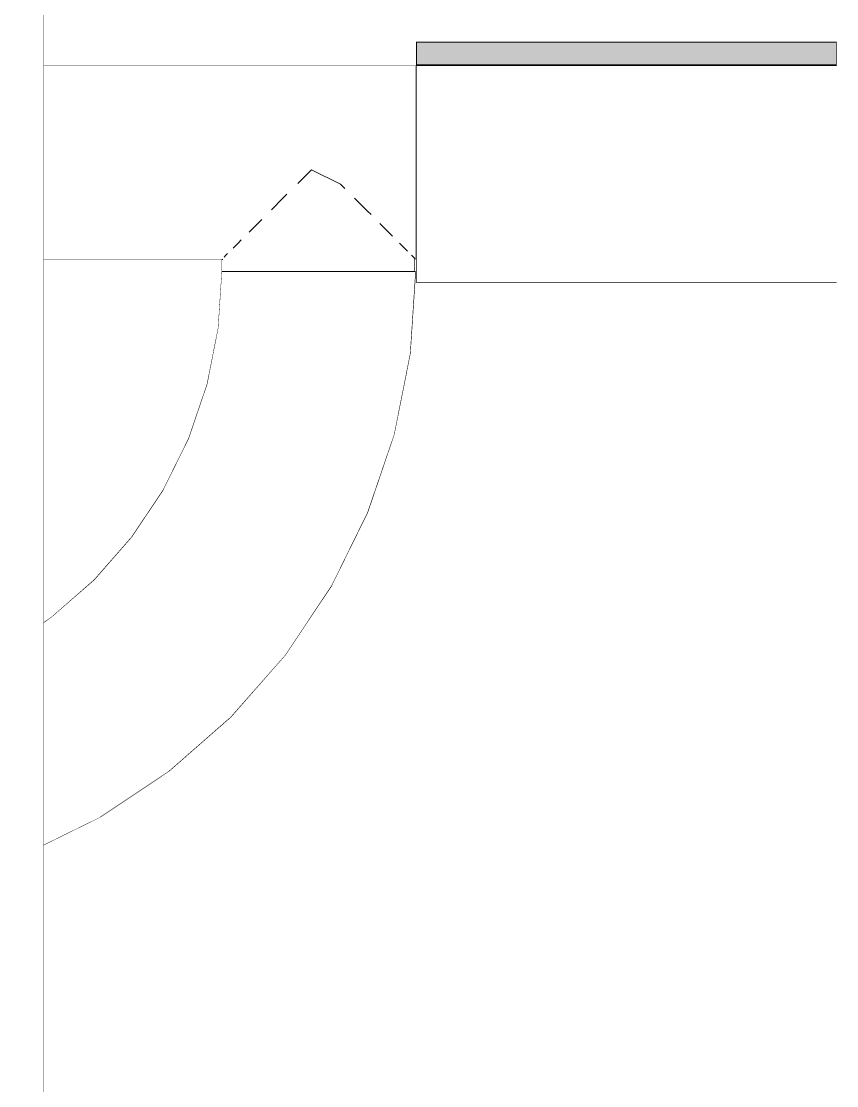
# Model space of a CAD drawing. Header units: millimetres. Extents: x -48147 to 1414029, y -496296 to 18123.
# Drawn here: x 1379788.9 to 1379927.2, y -490393.5 to -490212.8 of the extents above; entities that cross this region are included whole.
import ezdxf

# ---------------------------------------------------------------- set-up
doc = ezdxf.new("R2010")
doc.units = ezdxf.units.MM
doc.header["$MEASUREMENT"] = 0
doc.linetypes.add('Wipeout_Contour', pattern=[1000, 0, -1000])
doc.layers.add('New_A-25-M_Wall_Int', color=7, linetype='Continuous')
doc.layers.add('New_A-35-M_FFE_Sanitary', color=7, linetype='Continuous')
doc.layers.add('New_A-25-M_Wall_Int_Pen_No__1', color=7, linetype='Continuous', lineweight=13)
for name, color, linetype, lineweight, true_color in [('New_A-25-M_Wall_Int_Pen_No__107', 7, 'Continuous', 15, 0xa6a6a6), ('New_A-35-M_FFE_Sanitary_Pen_No__104', 7, 'Continuous', 15, 0xa6a6a6), ('New_A-35-M_FFE_Sanitary_Pen_No__44', 7, 'Continuous', 35, 0x444444), ('New_A-35-M_FFE_Sanitary_Pen_No__64', 7, 'Continuous', 20, 0x606060)]:
    doc.layers.add(name, color=color, linetype=linetype, lineweight=lineweight, true_color=true_color)

# ---------------------------------------------------------------- blocks, each defined once
blk = doc.blocks.new('Section Elem_180_2', base_point=(1372879, -490836.73))
at = {"color": 254, "linetype": 'Wipeout_Contour', "lineweight": 0, "ltscale": 5855550.490576725}
blk.add_wipeout([(1379777.69, -490836.73), (1379792.69, -490836.73), (1379792.69, -487236.73), (1379777.69, -487236.73)], dxfattribs=at).dxf.layer = 'New_A-25-M_Wall_Int'
at = {"layer": 'New_A-25-M_Wall_Int_Pen_No__107', "linetype": 'Continuous'}
h = blk.add_hatch(dxfattribs=at)
h.set_pattern_fill('Plaster_0002', color=256, style=0, pattern_type=2)
h.set_pattern_definition([(270, (1372879, -490836.73), (86.6025, 0), [0, -50]), (270, (1372922.3, -490861.73), (86.6025, 0), [0, -50])])
h.paths.add_polyline_path([(1379777.69, -490836.73), (1379792.69, -490836.73), (1379792.69, -487236.73), (1379777.69, -487236.73)])
at = {"layer": 'New_A-25-M_Wall_Int_Pen_No__1', "linetype": 'Continuous'}
blk.add_line((1379792.69, -487236.73), (1379792.69, -490836.73), dxfattribs=at)
blk = doc.blocks.new('Section Elem_220_2', base_point=(1372879, -490836.73))
at = {"layer": 'New_A-35-M_FFE_Sanitary_Pen_No__44', "linetype": 'Continuous'}
blk.add_line((1379927.23, -490216.23), (1379855.86, -490216.23), dxfattribs=at)
at = {"color": 254, "linetype": 'Wipeout_Contour', "lineweight": 0, "ltscale": 5857295.887699969}
blk.add_wipeout([(1379792.69, -490231.87), (1379792.69, -490236.73), (1379855.86, -490236.73), (1379855.86, -490231.87)], dxfattribs=at).dxf.layer = 'New_A-35-M_FFE_Sanitary'
at = {"color": 254, "linetype": 'Wipeout_Contour', "lineweight": 0, "ltscale": 10250513.68607629}
blk.add_wipeout([(1379854.22, -490255.23), (1379855.67, -490255.23), (1379855.67, -490253.05), (1379855.13, -490252.5), (1379854.57, -490252.09), (1379854.41, -490251.78), (1379854.22, -490251.6)], dxfattribs=at).dxf.layer = 'New_A-35-M_FFE_Sanitary'
at = {"color": 254, "linetype": 'Wipeout_Contour', "lineweight": 0, "ltscale": 10250306.09124717}
blk.add_wipeout([(1379822.86, -490253.23), (1379822.86, -490255.23), (1379823.59, -490255.23), (1379823.59, -490252.5), (1379823.32, -490252.77), (1379823.04, -490253.19), (1379822.9, -490253.19)], dxfattribs=at).dxf.layer = 'New_A-35-M_FFE_Sanitary'
at = {"color": 254, "linetype": 'Wipeout_Contour', "lineweight": 0, "ltscale": 5857289.664205742}
blk.add_wipeout([(1379792.69, -490231.87), (1379855.86, -490231.87), (1379855.86, -490227.44), (1379792.69, -490227.44)], dxfattribs=at).dxf.layer = 'New_A-35-M_FFE_Sanitary'
at = {"color": 254, "linetype": 'Wipeout_Contour', "lineweight": 0, "ltscale": 10250495.37299011}
blk.add_wipeout([(1379851.45, -490255.23), (1379854.22, -490255.23), (1379854.22, -490251.6), (1379853.18, -490250.56), (1379852.09, -490249.63), (1379851.8, -490249.18), (1379851.45, -490248.83)], dxfattribs=at).dxf.layer = 'New_A-35-M_FFE_Sanitary'
at = {"color": 254, "linetype": 'Wipeout_Contour', "lineweight": 0, "ltscale": 5857284.283092365}
blk.add_wipeout([(1379792.69, -490223.83), (1379792.69, -490227.44), (1379855.86, -490227.44), (1379855.86, -490223.83)], dxfattribs=at).dxf.layer = 'New_A-35-M_FFE_Sanitary'
at = {"color": 254, "linetype": 'Wipeout_Contour', "lineweight": 0, "ltscale": 10250467.21570721}
blk.add_wipeout([(1379847.61, -490255.23), (1379851.45, -490255.23), (1379851.45, -490248.83), (1379850.01, -490247.38), (1379848.43, -490246.03), (1379848.09, -490245.47), (1379847.61, -490244.98)], dxfattribs=at).dxf.layer = 'New_A-35-M_FFE_Sanitary'
at = {"color": 254, "linetype": 'Wipeout_Contour', "lineweight": 0, "ltscale": 8786156.089093085}
blk.add_wipeout([(1379855.86, -490252.09), (1379854.57, -490252.09), (1379855.13, -490252.5), (1379855.67, -490253.05), (1379855.67, -490253.19), (1379855.86, -490253.19)], dxfattribs=at).dxf.layer = 'New_A-35-M_FFE_Sanitary'
at = {"color": 254, "linetype": 'Wipeout_Contour', "lineweight": 0, "ltscale": 5857449.844538038}
blk.add_wipeout([(1379855.85, -490255.23), (1379855.48, -490255.23), (1379854.57, -490269.15), (1379854.93, -490269.2)], dxfattribs=at).dxf.layer = 'New_A-35-M_FFE_Sanitary'
at = {"color": 254, "linetype": 'Wipeout_Contour', "lineweight": 0, "ltscale": 5857280.22245097}
blk.add_wipeout([(1379792.69, -490223.83), (1379855.86, -490223.83), (1379855.86, -490221.37), (1379792.69, -490221.37)], dxfattribs=at).dxf.layer = 'New_A-35-M_FFE_Sanitary'
at = {"color": 254, "linetype": 'Wipeout_Contour', "lineweight": 0, "ltscale": 10250431.71013184}
blk.add_wipeout([(1379843.03, -490255.23), (1379847.61, -490255.23), (1379847.61, -490244.98), (1379845.89, -490243.26), (1379843.84, -490241.6), (1379843.61, -490240.98), (1379843.03, -490240.4)], dxfattribs=at).dxf.layer = 'New_A-35-M_FFE_Sanitary'
at = {"color": 254, "linetype": 'Wipeout_Contour', "lineweight": 0, "ltscale": 8786146.779285906}
blk.add_wipeout([(1379852.09, -490249.63), (1379853.18, -490250.56), (1379854.41, -490251.78), (1379854.57, -490252.09), (1379855.86, -490252.09), (1379855.86, -490249.63)], dxfattribs=at).dxf.layer = 'New_A-35-M_FFE_Sanitary'
at = {"color": 254, "linetype": 'Wipeout_Contour', "lineweight": 0, "ltscale": 5857445.677973538}
blk.add_wipeout([(1379855.48, -490255.23), (1379853.68, -490255.23), (1379852.78, -490268.91), (1379854.57, -490269.15)], dxfattribs=at).dxf.layer = 'New_A-35-M_FFE_Sanitary'
at = {"layer": 'New_A-35-M_FFE_Sanitary_Pen_No__64', "linetype": 'Continuous'}
blk.add_line((1379854.43, -490251.81), (1379854.22, -490251.6), dxfattribs=at)
at = {"color": 254, "linetype": 'Wipeout_Contour', "lineweight": 0, "ltscale": 5857277.843083087}
blk.add_wipeout([(1379792.69, -490220.28), (1379792.69, -490221.37), (1379855.86, -490221.37), (1379855.86, -490220.28)], dxfattribs=at).dxf.layer = 'New_A-35-M_FFE_Sanitary'
at = {"color": 254, "linetype": 'Wipeout_Contour', "lineweight": 0, "ltscale": 5857374.672182916}
blk.add_wipeout([(1379843.03, -490240.4), (1379838.12, -490237.97), (1379838.12, -490255.23), (1379843.03, -490255.23)], dxfattribs=at).dxf.layer = 'New_A-35-M_FFE_Sanitary'
at = {"color": 254, "linetype": 'Wipeout_Contour', "lineweight": 0, "ltscale": 8786129.932702968}
blk.add_wipeout([(1379855.86, -490246.03), (1379848.43, -490246.03), (1379850.01, -490247.38), (1379851.8, -490249.18), (1379852.09, -490249.63), (1379855.86, -490249.63)], dxfattribs=at).dxf.layer = 'New_A-35-M_FFE_Sanitary'
at = {"color": 254, "linetype": 'Wipeout_Contour', "lineweight": 0, "ltscale": 5857436.315760638}
blk.add_wipeout([(1379853.68, -490255.23), (1379850.6, -490255.23), (1379849.73, -490268.51), (1379852.78, -490268.91)], dxfattribs=at).dxf.layer = 'New_A-35-M_FFE_Sanitary'
at = {"layer": 'New_A-35-M_FFE_Sanitary_Pen_No__64', "linetype": 'Continuous'}
for p, q in [((1379851.45, -490248.83), (1379849.71, -490247.08)), ((1379851.88, -490249.25), (1379851.45, -490248.83)), ((1379854.22, -490251.6), (1379853.03, -490250.41)), ((1379853.68, -490255.23), (1379852.15, -490255.23)), ((1379853.91, -490255.23), (1379853.68, -490255.23)), ((1379854.22, -490255.23), (1379853.91, -490255.23)), ((1379854.59, -490255.23), (1379854.22, -490255.23))]:
    blk.add_line(p, q, dxfattribs=at)
at = {"color": 254, "linetype": 'Wipeout_Contour', "lineweight": 0, "ltscale": 10250366.75877174}
blk.add_wipeout([(1379833.33, -490242.76), (1379833.33, -490255.23), (1379838.12, -490255.23), (1379838.12, -490237.97), (1379836.32, -490239.77), (1379835.12, -490241.6), (1379833.93, -490242.16)], dxfattribs=at).dxf.layer = 'New_A-35-M_FFE_Sanitary'
at = {"color": 254, "linetype": 'Wipeout_Contour', "lineweight": 0, "ltscale": 8786107.018237311}
blk.add_wipeout([(1379843.84, -490241.6), (1379845.89, -490243.26), (1379848.09, -490245.47), (1379848.43, -490246.03), (1379855.86, -490246.03), (1379855.86, -490241.6)], dxfattribs=at).dxf.layer = 'New_A-35-M_FFE_Sanitary'
at = {"color": 254, "linetype": 'Wipeout_Contour', "lineweight": 0, "ltscale": 5857422.591390019}
blk.add_wipeout([(1379850.6, -490255.23), (1379846.53, -490255.23), (1379845.7, -490267.98), (1379849.73, -490268.51)], dxfattribs=at).dxf.layer = 'New_A-35-M_FFE_Sanitary'
at = {"color": 254, "linetype": 'Wipeout_Contour', "lineweight": 0, "ltscale": 5857461.496432761}
blk.add_wipeout([(1379854.93, -490269.2), (1379854.57, -490269.15), (1379851.85, -490282.83), (1379852.2, -490282.92)], dxfattribs=at).dxf.layer = 'New_A-35-M_FFE_Sanitary'
at = {"layer": 'New_A-35-M_FFE_Sanitary_Pen_No__64', "linetype": 'Continuous'}
for p, q in [((1379847.61, -490244.98), (1379845.44, -490242.82)), ((1379848.22, -490245.59), (1379847.61, -490244.98)), ((1379848.6, -490255.23), (1379847.61, -490255.23)), ((1379850.6, -490255.23), (1379848.6, -490255.23)), ((1379850.95, -490255.23), (1379850.6, -490255.23)), ((1379851.45, -490255.23), (1379850.95, -490255.23)), ((1379852.15, -490255.23), (1379851.45, -490255.23))]:
    blk.add_line(p, q, dxfattribs=at)
at = {"color": 254, "linetype": 'Wipeout_Contour', "lineweight": 0, "ltscale": 10250344.42543079}
blk.add_wipeout([(1379829.07, -490247.02), (1379829.07, -490255.23), (1379833.33, -490255.23), (1379833.33, -490242.76), (1379831.73, -490244.36), (1379830.34, -490246.03), (1379829.61, -490246.48)], dxfattribs=at).dxf.layer = 'New_A-35-M_FFE_Sanitary'
at = {"color": 254, "linetype": 'Wipeout_Contour', "lineweight": 0, "ltscale": 5857405.72461132}
blk.add_wipeout([(1379846.53, -490255.23), (1379841.82, -490255.23), (1379841.03, -490267.37), (1379845.7, -490267.98)], dxfattribs=at).dxf.layer = 'New_A-35-M_FFE_Sanitary'
at = {"color": 254, "linetype": 'Wipeout_Contour', "lineweight": 0, "ltscale": 5857457.215430419}
blk.add_wipeout([(1379854.57, -490269.15), (1379852.78, -490268.91), (1379850.11, -490282.36), (1379851.85, -490282.83)], dxfattribs=at).dxf.layer = 'New_A-35-M_FFE_Sanitary'
at = {"layer": 'New_A-35-M_FFE_Sanitary_Pen_No__64', "linetype": 'Continuous'}
for p, q in [((1379844.24, -490255.23), (1379843.03, -490255.23)), ((1379846.53, -490255.23), (1379844.24, -490255.23)), ((1379846.93, -490255.23), (1379846.53, -490255.23)), ((1379847.61, -490255.23), (1379846.93, -490255.23))]:
    blk.add_line(p, q, dxfattribs=at)
at = {"color": 254, "linetype": 'Wipeout_Contour', "lineweight": 0, "ltscale": 10250325.97487779}
blk.add_wipeout([(1379825.72, -490250.37), (1379825.72, -490255.23), (1379829.07, -490255.23), (1379829.07, -490247.02), (1379827.81, -490248.28), (1379826.65, -490249.63), (1379826.15, -490249.94)], dxfattribs=at).dxf.layer = 'New_A-35-M_FFE_Sanitary'
at = {"color": 254, "linetype": 'Wipeout_Contour', "lineweight": 0, "ltscale": 5857447.590063794}
blk.add_wipeout([(1379852.78, -490268.91), (1379849.73, -490268.51), (1379847.14, -490281.57), (1379850.11, -490282.36)], dxfattribs=at).dxf.layer = 'New_A-35-M_FFE_Sanitary'
at = {"color": 254, "linetype": 'Wipeout_Contour', "lineweight": 0, "ltscale": 10250312.85847902}
blk.add_wipeout([(1379823.59, -490252.5), (1379823.59, -490255.23), (1379825.72, -490255.23), (1379825.72, -490250.37), (1379824.92, -490251.17), (1379824.15, -490252.09), (1379823.86, -490252.23)], dxfattribs=at).dxf.layer = 'New_A-35-M_FFE_Sanitary'
at = {"color": 254, "linetype": 'Wipeout_Contour', "lineweight": 0, "ltscale": 5857433.477694345}
blk.add_wipeout([(1379849.73, -490268.51), (1379845.7, -490267.98), (1379843.2, -490280.51), (1379847.14, -490281.57)], dxfattribs=at).dxf.layer = 'New_A-35-M_FFE_Sanitary'
at = {"color": 254, "linetype": 'Wipeout_Contour', "lineweight": 0, "ltscale": 5857465.93083348}
blk.add_wipeout([(1379852.2, -490282.92), (1379851.85, -490282.83), (1379847.36, -490296.03), (1379847.7, -490296.18)], dxfattribs=at).dxf.layer = 'New_A-35-M_FFE_Sanitary'
at = {"color": 254, "linetype": 'Wipeout_Contour', "lineweight": 0, "ltscale": 8785917.52932459}
blk.add_wipeout([(1379792.69, -490253.19), (1379823.04, -490253.19), (1379823.32, -490252.77), (1379823.86, -490252.23), (1379824.15, -490252.09), (1379792.69, -490252.09)], dxfattribs=at).dxf.layer = 'New_A-35-M_FFE_Sanitary'
at = {"color": 254, "linetype": 'Wipeout_Contour', "lineweight": 0, "ltscale": 29286845.42354429}
blk.add_wipeout([(1379792.69, -490337.05), (1379795.34, -490335.74), (1379805.45, -490328.99), (1379814.59, -490320.97), (1379822.61, -490311.83), (1379829.37, -490301.71), (1379834.75, -490290.81), (1379838.65, -490279.29), (1379841.03, -490267.37), (1379841.82, -490255.23), (1379836.89, -490255.23), (1379836.14, -490266.72), (1379833.89, -490278.02), (1379830.19, -490288.92), (1379825.1, -490299.25), (1379818.7, -490308.83), (1379811.11, -490317.48), (1379802.45, -490325.08), (1379792.88, -490331.47), (1379792.69, -490331.57)], dxfattribs=at).dxf.layer = 'New_A-35-M_FFE_Sanitary'
at = {"color": 254, "linetype": 'Wipeout_Contour', "lineweight": 0, "ltscale": 5857461.606652663}
blk.add_wipeout([(1379851.85, -490282.83), (1379850.11, -490282.36), (1379845.7, -490295.35), (1379847.36, -490296.03)], dxfattribs=at).dxf.layer = 'New_A-35-M_FFE_Sanitary'
at = {"layer": 'New_A-35-M_FFE_Sanitary_Pen_No__64', "linetype": 'Continuous'}
for p, q in [((1379823.05, -490253.19), (1379792.69, -490253.19)), ((1379840.49, -490255.23), (1379838.12, -490255.23)), ((1379841.82, -490255.23), (1379840.49, -490255.23)), ((1379842.25, -490255.23), (1379841.82, -490255.23)), ((1379843.03, -490255.23), (1379842.25, -490255.23)), ((1379854.93, -490269.2), (1379852.2, -490282.92))]:
    blk.add_line(p, q, dxfattribs=at)
at = {"color": 254, "linetype": 'Wipeout_Contour', "lineweight": 0, "ltscale": 8785920.9740467}
blk.add_wipeout([(1379826.65, -490249.63), (1379792.69, -490249.63), (1379792.69, -490252.09), (1379824.15, -490252.09), (1379824.92, -490251.17), (1379826.15, -490249.94)], dxfattribs=at).dxf.layer = 'New_A-35-M_FFE_Sanitary'
at = {"color": 254, "linetype": 'Wipeout_Contour', "lineweight": 0, "ltscale": 5857368.705295283}
blk.add_wipeout([(1379836.89, -490255.23), (1379832.18, -490255.23), (1379831.47, -490266.11), (1379836.14, -490266.72)], dxfattribs=at).dxf.layer = 'New_A-35-M_FFE_Sanitary'
at = {"color": 254, "linetype": 'Wipeout_Contour', "lineweight": 0, "ltscale": 5857416.133014756}
blk.add_wipeout([(1379845.7, -490267.98), (1379841.03, -490267.37), (1379838.65, -490279.29), (1379843.2, -490280.51)], dxfattribs=at).dxf.layer = 'New_A-35-M_FFE_Sanitary'
at = {"color": 254, "linetype": 'Wipeout_Contour', "lineweight": 0, "ltscale": 5857451.882111186}
blk.add_wipeout([(1379850.11, -490282.36), (1379847.14, -490281.57), (1379842.86, -490294.17), (1379845.7, -490295.35)], dxfattribs=at).dxf.layer = 'New_A-35-M_FFE_Sanitary'
at = {"layer": 'New_A-35-M_FFE_Sanitary_Pen_No__64', "linetype": 'Continuous'}
for p, q in [((1379823.88, -490252.21), (1379823.59, -490252.5)), ((1379823.59, -490252.5), (1379823.3, -490252.79)), ((1379835.59, -490255.23), (1379833.33, -490255.23)), ((1379836.89, -490255.23), (1379835.59, -490255.23)), ((1379837.69, -490255.23), (1379836.89, -490255.23)), ((1379838.12, -490255.23), (1379837.69, -490255.23))]:
    blk.add_line(p, q, dxfattribs=at)
at = {"color": 254, "linetype": 'Wipeout_Contour', "lineweight": 0, "ltscale": 8785926.64486026}
blk.add_wipeout([(1379792.69, -490246.03), (1379792.69, -490249.63), (1379826.65, -490249.63), (1379827.81, -490248.28), (1379829.61, -490246.48), (1379830.34, -490246.03)], dxfattribs=at).dxf.layer = 'New_A-35-M_FFE_Sanitary'
at = {"color": 254, "linetype": 'Wipeout_Contour', "lineweight": 0, "ltscale": 5857351.842523783}
blk.add_wipeout([(1379832.18, -490255.23), (1379828.11, -490255.23), (1379827.43, -490265.58), (1379831.47, -490266.11)], dxfattribs=at).dxf.layer = 'New_A-35-M_FFE_Sanitary'
at = {"color": 254, "linetype": 'Wipeout_Contour', "lineweight": 0, "ltscale": 5857437.623008623}
blk.add_wipeout([(1379847.14, -490281.57), (1379843.2, -490280.51), (1379839.1, -490292.61), (1379842.86, -490294.17)], dxfattribs=at).dxf.layer = 'New_A-35-M_FFE_Sanitary'
at = {"color": 254, "linetype": 'Wipeout_Contour', "lineweight": 0, "ltscale": 5857463.072213719}
blk.add_wipeout([(1379847.7, -490296.18), (1379847.36, -490296.03), (1379841.19, -490308.54), (1379841.51, -490308.73)], dxfattribs=at).dxf.layer = 'New_A-35-M_FFE_Sanitary'
at = {"layer": 'New_A-35-M_FFE_Sanitary_Pen_No__64', "linetype": 'Continuous'}
for p, q in [((1379829.07, -490247.02), (1379827.55, -490248.54)), ((1379825.72, -490250.37), (1379824.81, -490251.28)), ((1379826.21, -490249.88), (1379825.72, -490250.37)), ((1379830.93, -490255.23), (1379829.07, -490255.23)), ((1379832.18, -490255.23), (1379830.93, -490255.23)), ((1379832.95, -490255.23), (1379832.18, -490255.23)), ((1379833.33, -490255.23), (1379832.95, -490255.23))]:
    blk.add_line(p, q, dxfattribs=at)
at = {"color": 254, "linetype": 'Wipeout_Contour', "lineweight": 0, "ltscale": 8785934.285098527}
blk.add_wipeout([(1379792.69, -490241.6), (1379792.69, -490246.03), (1379830.34, -490246.03), (1379831.73, -490244.36), (1379833.93, -490242.16), (1379835.12, -490241.6)], dxfattribs=at).dxf.layer = 'New_A-35-M_FFE_Sanitary'
at = {"color": 254, "linetype": 'Wipeout_Contour', "lineweight": 0, "ltscale": 5857338.124468887}
blk.add_wipeout([(1379828.11, -490255.23), (1379825.04, -490255.23), (1379824.39, -490265.18), (1379827.43, -490265.58)], dxfattribs=at).dxf.layer = 'New_A-35-M_FFE_Sanitary'
at = {"color": 254, "linetype": 'Wipeout_Contour', "lineweight": 0, "ltscale": 5857378.06288944}
blk.add_wipeout([(1379836.14, -490266.72), (1379831.47, -490266.11), (1379829.34, -490276.8), (1379833.89, -490278.02)], dxfattribs=at).dxf.layer = 'New_A-35-M_FFE_Sanitary'
at = {"color": 254, "linetype": 'Wipeout_Contour', "lineweight": 0, "ltscale": 5857420.09714912}
blk.add_wipeout([(1379843.2, -490280.51), (1379838.65, -490279.29), (1379834.75, -490290.81), (1379839.1, -490292.61)], dxfattribs=at).dxf.layer = 'New_A-35-M_FFE_Sanitary'
at = {"color": 254, "linetype": 'Wipeout_Contour', "lineweight": 0, "ltscale": 5857458.778183676}
blk.add_wipeout([(1379847.36, -490296.03), (1379845.7, -490295.35), (1379839.63, -490307.64), (1379841.19, -490308.54)], dxfattribs=at).dxf.layer = 'New_A-35-M_FFE_Sanitary'
at = {"layer": 'New_A-35-M_FFE_Sanitary_Pen_No__64', "linetype": 'Continuous'}
for p, q in [((1379833.33, -490242.76), (1379831.32, -490244.77)), ((1379829.67, -490246.42), (1379829.07, -490247.02)), ((1379828.11, -490255.23), (1379827.02, -490255.23)), ((1379828.79, -490255.23), (1379828.11, -490255.23)), ((1379829.07, -490255.23), (1379828.79, -490255.23)), ((1379852.2, -490282.92), (1379847.7, -490296.18))]:
    blk.add_line(p, q, dxfattribs=at)
at = {"color": 254, "linetype": 'Wipeout_Contour', "lineweight": 0, "ltscale": 14643346.50468609}
blk.add_wipeout([(1379792.69, -490241.6), (1379835.12, -490241.6), (1379836.32, -490239.77), (1379838.12, -490237.97), (1379843.03, -490240.4), (1379843.61, -490240.98), (1379843.84, -490241.6), (1379855.86, -490241.6), (1379855.86, -490236.73), (1379792.69, -490236.73)], dxfattribs=at).dxf.layer = 'New_A-35-M_FFE_Sanitary'
at = {"color": 254, "linetype": 'Wipeout_Contour', "lineweight": 0, "ltscale": 5857328.769905253}
blk.add_wipeout([(1379825.04, -490255.23), (1379823.24, -490255.23), (1379822.6, -490264.94), (1379824.39, -490265.18)], dxfattribs=at).dxf.layer = 'New_A-35-M_FFE_Sanitary'
at = {"color": 254, "linetype": 'Wipeout_Contour', "lineweight": 0, "ltscale": 5857449.120353373}
blk.add_wipeout([(1379845.7, -490295.35), (1379842.86, -490294.17), (1379836.97, -490306.11), (1379839.63, -490307.64)], dxfattribs=at).dxf.layer = 'New_A-35-M_FFE_Sanitary'
at = {"layer": 'New_A-35-M_FFE_Sanitary_Pen_No__64', "linetype": 'Continuous'}
for p, q in [((1379838.12, -490237.97), (1379835.81, -490240.28)), ((1379843.03, -490240.4), (1379838.12, -490237.97)), ((1379843.77, -490241.15), (1379843.03, -490240.4)), ((1379833.96, -490242.13), (1379833.33, -490242.76)), ((1379825.04, -490255.23), (1379824.3, -490255.23)), ((1379825.55, -490255.23), (1379825.04, -490255.23)), ((1379825.72, -490255.23), (1379825.55, -490255.23)), ((1379827.02, -490255.23), (1379825.72, -490255.23))]:
    blk.add_line(p, q, dxfattribs=at)
at = {"color": 254, "linetype": 'Wipeout_Contour', "lineweight": 0, "ltscale": 5857541.657436258}
blk.add_wipeout([(1379855.86, -490220.23), (1379855.86, -490236.73), (1379927.23, -490236.73), (1379927.23, -490220.23)], dxfattribs=at).dxf.layer = 'New_A-35-M_FFE_Sanitary'
at = {"color": 254, "linetype": 'Wipeout_Contour', "lineweight": 0, "ltscale": 5857324.608050532}
blk.add_wipeout([(1379823.24, -490255.23), (1379822.87, -490255.23), (1379822.24, -490264.89), (1379822.6, -490264.94)], dxfattribs=at).dxf.layer = 'New_A-35-M_FFE_Sanitary'
at = {"color": 254, "linetype": 'Wipeout_Contour', "lineweight": 0, "ltscale": 5857360.720534442}
blk.add_wipeout([(1379831.47, -490266.11), (1379827.43, -490265.58), (1379825.41, -490275.74), (1379829.34, -490276.8)], dxfattribs=at).dxf.layer = 'New_A-35-M_FFE_Sanitary'
at = {"color": 254, "linetype": 'Wipeout_Contour', "lineweight": 0, "ltscale": 5857434.958216032}
blk.add_wipeout([(1379842.86, -490294.17), (1379839.1, -490292.61), (1379833.45, -490304.07), (1379836.97, -490306.11)], dxfattribs=at).dxf.layer = 'New_A-35-M_FFE_Sanitary'
at = {"color": 254, "linetype": 'Wipeout_Contour', "lineweight": 0, "ltscale": 5857452.969525191}
blk.add_wipeout([(1379841.51, -490308.73), (1379841.19, -490308.54), (1379833.45, -490320.14), (1379833.74, -490320.36)], dxfattribs=at).dxf.layer = 'New_A-35-M_FFE_Sanitary'
at = {"layer": 'New_A-35-M_FFE_Sanitary_Pen_No__104', "linetype": 'Continuous'}
blk.add_hatch(color=256, dxfattribs=at).paths.add_polyline_path([(1379855.86, -490220.23), (1379927.23, -490220.23), (1379927.23, -490216.23), (1379855.86, -490216.23)])
at = {"layer": 'New_A-35-M_FFE_Sanitary_Pen_No__44', "linetype": 'Continuous'}
for p, q in [((1379855.86, -490216.23), (1379855.86, -490220.23)), ((1379927.23, -490216.23), (1379927.23, -490220.23)), ((1379927.23, -490220.23), (1379855.86, -490220.23))]:
    blk.add_line(p, q, dxfattribs=at)
at = {"layer": 'New_A-35-M_FFE_Sanitary_Pen_No__64', "linetype": 'Continuous'}
for p, q in [((1379855.86, -490220.28), (1379792.69, -490220.28)), ((1379822.86, -490253.23), (1379822.86, -490255.23)), ((1379823.07, -490255.23), (1379822.86, -490255.23)), ((1379823.24, -490255.23), (1379823.07, -490255.23)), ((1379823.53, -490255.23), (1379823.24, -490255.23)), ((1379824.3, -490255.23), (1379823.59, -490255.23))]:
    blk.add_line(p, q, dxfattribs=at)
at = {"color": 254, "linetype": 'Wipeout_Contour', "lineweight": 0, "ltscale": 5857556.460984294}
blk.add_wipeout([(1379855.86, -490236.73), (1379855.86, -490242.34), (1379927.23, -490242.34), (1379927.23, -490236.73)], dxfattribs=at).dxf.layer = 'New_A-35-M_FFE_Sanitary'
at = {"color": 254, "linetype": 'Wipeout_Contour', "lineweight": 0, "ltscale": 5857346.611359571}
blk.add_wipeout([(1379827.43, -490265.58), (1379824.39, -490265.18), (1379822.44, -490274.95), (1379825.41, -490275.74)], dxfattribs=at).dxf.layer = 'New_A-35-M_FFE_Sanitary'
at = {"color": 254, "linetype": 'Wipeout_Contour', "lineweight": 0, "ltscale": 5857381.627544301}
blk.add_wipeout([(1379833.89, -490278.02), (1379829.34, -490276.8), (1379825.84, -490287.12), (1379830.19, -490288.92)], dxfattribs=at).dxf.layer = 'New_A-35-M_FFE_Sanitary'
at = {"color": 254, "linetype": 'Wipeout_Contour', "lineweight": 0, "ltscale": 5857417.550895932}
blk.add_wipeout([(1379839.1, -490292.61), (1379834.75, -490290.81), (1379829.37, -490301.71), (1379833.45, -490304.07)], dxfattribs=at).dxf.layer = 'New_A-35-M_FFE_Sanitary'
at = {"color": 254, "linetype": 'Wipeout_Contour', "lineweight": 0, "ltscale": 5857448.778874833}
blk.add_wipeout([(1379841.19, -490308.54), (1379839.63, -490307.64), (1379832.02, -490319.04), (1379833.45, -490320.14)], dxfattribs=at).dxf.layer = 'New_A-35-M_FFE_Sanitary'
at = {"layer": 'New_A-35-M_FFE_Sanitary_Pen_No__64', "linetype": 'Continuous'}
for p, q in [((1379855.86, -490220.23), (1379855.86, -490236.73)), ((1379847.7, -490296.18), (1379841.51, -490308.73))]:
    blk.add_line(p, q, dxfattribs=at)
at = {"color": 254, "linetype": 'Wipeout_Contour', "lineweight": 0, "ltscale": 5857563.686688239}
blk.add_wipeout([(1379855.86, -490242.34), (1379855.86, -490247.52), (1379927.23, -490247.52), (1379927.23, -490242.34)], dxfattribs=at).dxf.layer = 'New_A-35-M_FFE_Sanitary'
at = {"color": 254, "linetype": 'Wipeout_Contour', "lineweight": 0, "ltscale": 5857336.988294644}
blk.add_wipeout([(1379824.39, -490265.18), (1379822.6, -490264.94), (1379820.7, -490274.48), (1379822.44, -490274.95)], dxfattribs=at).dxf.layer = 'New_A-35-M_FFE_Sanitary'
at = {"color": 254, "linetype": 'Wipeout_Contour', "lineweight": 0, "ltscale": 5857439.352731715}
blk.add_wipeout([(1379839.63, -490307.64), (1379836.97, -490306.11), (1379829.58, -490317.17), (1379832.02, -490319.04)], dxfattribs=at).dxf.layer = 'New_A-35-M_FFE_Sanitary'
at = {"color": 254, "linetype": 'Wipeout_Contour', "lineweight": 0, "ltscale": 5857435.795606809}
blk.add_wipeout([(1379833.74, -490320.36), (1379833.45, -490320.14), (1379824.25, -490330.62), (1379824.51, -490330.89)], dxfattribs=at).dxf.layer = 'New_A-35-M_FFE_Sanitary'
at = {"layer": 'New_A-35-M_FFE_Sanitary_Pen_No__64', "linetype": 'Continuous'}
blk.add_line((1379855.86, -490236.73), (1379855.86, -490242.34), dxfattribs=at)
at = {"color": 254, "linetype": 'Wipeout_Contour', "lineweight": 0, "ltscale": 5857570.07399243}
blk.add_wipeout([(1379855.86, -490247.52), (1379855.86, -490251.88), (1379927.23, -490251.88), (1379927.23, -490247.52)], dxfattribs=at).dxf.layer = 'New_A-35-M_FFE_Sanitary'
at = {"color": 254, "linetype": 'Wipeout_Contour', "lineweight": 0, "ltscale": 5857332.703119094}
blk.add_wipeout([(1379822.6, -490264.94), (1379822.24, -490264.89), (1379820.35, -490274.39), (1379820.7, -490274.48)], dxfattribs=at).dxf.layer = 'New_A-35-M_FFE_Sanitary'
at = {"color": 254, "linetype": 'Wipeout_Contour', "lineweight": 0, "ltscale": 5857364.102289207}
blk.add_wipeout([(1379829.34, -490276.8), (1379825.41, -490275.74), (1379822.08, -490285.56), (1379825.84, -490287.12)], dxfattribs=at).dxf.layer = 'New_A-35-M_FFE_Sanitary'
at = {"color": 254, "linetype": 'Wipeout_Contour', "lineweight": 0, "ltscale": 5857425.52968742}
blk.add_wipeout([(1379836.97, -490306.11), (1379833.45, -490304.07), (1379826.35, -490314.69), (1379829.58, -490317.17)], dxfattribs=at).dxf.layer = 'New_A-35-M_FFE_Sanitary'
at = {"color": 254, "linetype": 'Wipeout_Contour', "lineweight": 0, "ltscale": 5857431.779971287}
blk.add_wipeout([(1379833.45, -490320.14), (1379832.02, -490319.04), (1379822.98, -490329.35), (1379824.25, -490330.62)], dxfattribs=at).dxf.layer = 'New_A-35-M_FFE_Sanitary'
at = {"layer": 'New_A-35-M_FFE_Sanitary_Pen_No__64', "linetype": 'Continuous'}
for p, q in [((1379855.86, -490242.34), (1379855.86, -490247.52)), ((1379822.87, -490255.23), (1379822.24, -490264.89))]:
    blk.add_line(p, q, dxfattribs=at)
at = {"color": 254, "linetype": 'Wipeout_Contour', "lineweight": 0, "ltscale": 5857575.135207606}
blk.add_wipeout([(1379855.86, -490251.88), (1379855.86, -490255.08), (1379927.23, -490255.08), (1379927.23, -490251.88)], dxfattribs=at).dxf.layer = 'New_A-35-M_FFE_Sanitary'
at = {"color": 254, "linetype": 'Wipeout_Contour', "lineweight": 0, "ltscale": 5857349.843400901}
blk.add_wipeout([(1379825.41, -490275.74), (1379822.44, -490274.95), (1379819.24, -490284.39), (1379822.08, -490285.56)], dxfattribs=at).dxf.layer = 'New_A-35-M_FFE_Sanitary'
at = {"color": 254, "linetype": 'Wipeout_Contour', "lineweight": 0, "ltscale": 5857379.339907064}
blk.add_wipeout([(1379830.19, -490288.92), (1379825.84, -490287.12), (1379821.02, -490296.9), (1379825.1, -490299.25)], dxfattribs=at).dxf.layer = 'New_A-35-M_FFE_Sanitary'
at = {"color": 254, "linetype": 'Wipeout_Contour', "lineweight": 0, "ltscale": 5857408.538627657}
blk.add_wipeout([(1379833.45, -490304.07), (1379829.37, -490301.71), (1379822.61, -490311.83), (1379826.35, -490314.69)], dxfattribs=at).dxf.layer = 'New_A-35-M_FFE_Sanitary'
at = {"color": 254, "linetype": 'Wipeout_Contour', "lineweight": 0, "ltscale": 5857422.746673889}
blk.add_wipeout([(1379832.02, -490319.04), (1379829.58, -490317.17), (1379820.8, -490327.18), (1379822.98, -490329.35)], dxfattribs=at).dxf.layer = 'New_A-35-M_FFE_Sanitary'
at = {"color": 254, "linetype": 'Wipeout_Contour', "lineweight": 0, "ltscale": 5857411.844255864}
blk.add_wipeout([(1379824.51, -490330.89), (1379824.25, -490330.62), (1379813.76, -490339.82), (1379813.99, -490340.11)], dxfattribs=at).dxf.layer = 'New_A-35-M_FFE_Sanitary'
at = {"layer": 'New_A-35-M_FFE_Sanitary_Pen_No__64', "linetype": 'Continuous'}
for p, q in [((1379855.86, -490247.52), (1379855.86, -490251.88)), ((1379855.67, -490253.05), (1379855.09, -490252.47)), ((1379855.86, -490253.19), (1379855.67, -490253.19)), ((1379841.51, -490308.73), (1379833.74, -490320.36))]:
    blk.add_line(p, q, dxfattribs=at)
at = {"color": 254, "linetype": 'Wipeout_Contour', "lineweight": 0, "ltscale": 5857578.483886684}
blk.add_wipeout([(1379855.86, -490255.08), (1379855.86, -490256.88), (1379927.23, -490256.88), (1379927.23, -490255.08)], dxfattribs=at).dxf.layer = 'New_A-35-M_FFE_Sanitary'
at = {"color": 254, "linetype": 'Wipeout_Contour', "lineweight": 0, "ltscale": 5857340.116851801}
blk.add_wipeout([(1379822.44, -490274.95), (1379820.7, -490274.48), (1379817.58, -490283.7), (1379819.24, -490284.39)], dxfattribs=at).dxf.layer = 'New_A-35-M_FFE_Sanitary'
at = {"color": 254, "linetype": 'Wipeout_Contour', "lineweight": 0, "ltscale": 5857361.931622395}
blk.add_wipeout([(1379825.84, -490287.12), (1379822.08, -490285.56), (1379817.49, -490294.86), (1379821.02, -490296.9)], dxfattribs=at).dxf.layer = 'New_A-35-M_FFE_Sanitary'
at = {"color": 254, "linetype": 'Wipeout_Contour', "lineweight": 0, "ltscale": 5857409.49913545}
blk.add_wipeout([(1379829.58, -490317.17), (1379826.35, -490314.69), (1379817.92, -490324.3), (1379820.8, -490327.18)], dxfattribs=at).dxf.layer = 'New_A-35-M_FFE_Sanitary'
at = {"color": 254, "linetype": 'Wipeout_Contour', "lineweight": 0, "ltscale": 5857408.07237014}
blk.add_wipeout([(1379824.25, -490330.62), (1379822.98, -490329.35), (1379812.67, -490338.39), (1379813.76, -490339.82)], dxfattribs=at).dxf.layer = 'New_A-35-M_FFE_Sanitary'
at = {"layer": 'New_A-35-M_FFE_Sanitary_Pen_No__64', "linetype": 'Continuous'}
for p, q in [((1379855.86, -490251.88), (1379855.86, -490255.08)), ((1379855.67, -490253.05), (1379855.67, -490255.23)), ((1379855.48, -490255.23), (1379854.59, -490255.23)), ((1379855.67, -490255.23), (1379855.53, -490255.23)), ((1379855.85, -490255.23), (1379855.67, -490255.23))]:
    blk.add_line(p, q, dxfattribs=at)
at = {"color": 254, "linetype": 'Wipeout_Contour', "lineweight": 0, "ltscale": 5857579.864338428}
blk.add_wipeout([(1379855.86, -490256.88), (1379855.86, -490257.14), (1379927.23, -490257.14), (1379927.23, -490256.88)], dxfattribs=at).dxf.layer = 'New_A-35-M_FFE_Sanitary'
at = {"color": 254, "linetype": 'Wipeout_Contour', "lineweight": 0, "ltscale": 5857335.783847311}
blk.add_wipeout([(1379820.7, -490274.48), (1379820.35, -490274.39), (1379817.23, -490283.56), (1379817.58, -490283.7)], dxfattribs=at).dxf.layer = 'New_A-35-M_FFE_Sanitary'
at = {"color": 254, "linetype": 'Wipeout_Contour', "lineweight": 0, "ltscale": 5857371.239935709}
blk.add_wipeout([(1379825.1, -490299.25), (1379821.02, -490296.9), (1379814.96, -490305.96), (1379818.7, -490308.83)], dxfattribs=at).dxf.layer = 'New_A-35-M_FFE_Sanitary'
at = {"color": 254, "linetype": 'Wipeout_Contour', "lineweight": 0, "ltscale": 5857393.214982881}
blk.add_wipeout([(1379826.35, -490314.69), (1379822.61, -490311.83), (1379814.59, -490320.97), (1379817.92, -490324.3)], dxfattribs=at).dxf.layer = 'New_A-35-M_FFE_Sanitary'
at = {"color": 254, "linetype": 'Wipeout_Contour', "lineweight": 0, "ltscale": 5857399.586455206}
blk.add_wipeout([(1379822.98, -490329.35), (1379820.8, -490327.18), (1379810.8, -490335.95), (1379812.67, -490338.39)], dxfattribs=at).dxf.layer = 'New_A-35-M_FFE_Sanitary'
at = {"color": 254, "linetype": 'Wipeout_Contour', "lineweight": 0, "ltscale": 5857381.525211181}
blk.add_wipeout([(1379813.99, -490340.11), (1379813.76, -490339.82), (1379802.17, -490347.57), (1379802.35, -490347.89)], dxfattribs=at).dxf.layer = 'New_A-35-M_FFE_Sanitary'
at = {"layer": 'New_A-35-M_FFE_Sanitary_Pen_No__64', "linetype": 'Continuous'}
for p, q in [((1379855.85, -490255.23), (1379854.93, -490269.2)), ((1379855.86, -490255.08), (1379855.86, -490256.88)), ((1379855.86, -490256.88), (1379855.86, -490257.14)), ((1379855.86, -490257.14), (1379927.23, -490257.14)), ((1379822.24, -490264.89), (1379820.35, -490274.39)), ((1379833.74, -490320.36), (1379824.51, -490330.89))]:
    blk.add_line(p, q, dxfattribs=at)
at = {"color": 254, "linetype": 'Wipeout_Contour', "lineweight": 0, "ltscale": 5857347.7671105}
blk.add_wipeout([(1379822.08, -490285.56), (1379819.24, -490284.39), (1379814.83, -490293.32), (1379817.49, -490294.86)], dxfattribs=at).dxf.layer = 'New_A-35-M_FFE_Sanitary'
at = {"color": 254, "linetype": 'Wipeout_Contour', "lineweight": 0, "ltscale": 5857387.141061602}
blk.add_wipeout([(1379820.8, -490327.18), (1379817.92, -490324.3), (1379808.32, -490332.72), (1379810.8, -490335.95)], dxfattribs=at).dxf.layer = 'New_A-35-M_FFE_Sanitary'
at = {"color": 254, "linetype": 'Wipeout_Contour', "lineweight": 0, "ltscale": 5857378.061704841}
blk.add_wipeout([(1379813.76, -490339.82), (1379812.67, -490338.39), (1379801.27, -490346.01), (1379802.17, -490347.57)], dxfattribs=at).dxf.layer = 'New_A-35-M_FFE_Sanitary'
at = {"color": 254, "linetype": 'Wipeout_Contour', "lineweight": 0, "ltscale": 5857338.103897549}
blk.add_wipeout([(1379819.24, -490284.39), (1379817.58, -490283.7), (1379813.27, -490292.42), (1379814.83, -490293.32)], dxfattribs=at).dxf.layer = 'New_A-35-M_FFE_Sanitary'
at = {"color": 254, "linetype": 'Wipeout_Contour', "lineweight": 0, "ltscale": 5857354.246483801}
blk.add_wipeout([(1379821.02, -490296.9), (1379817.49, -490294.86), (1379811.73, -490303.48), (1379814.96, -490305.96)], dxfattribs=at).dxf.layer = 'New_A-35-M_FFE_Sanitary'
at = {"color": 254, "linetype": 'Wipeout_Contour', "lineweight": 0, "ltscale": 5857371.842416119}
blk.add_wipeout([(1379817.92, -490324.3), (1379814.59, -490320.97), (1379805.45, -490328.99), (1379808.32, -490332.72)], dxfattribs=at).dxf.layer = 'New_A-35-M_FFE_Sanitary'
at = {"color": 254, "linetype": 'Wipeout_Contour', "lineweight": 0, "ltscale": 5857370.268421842}
blk.add_wipeout([(1379812.67, -490338.39), (1379810.8, -490335.95), (1379799.73, -490343.35), (1379801.27, -490346.01)], dxfattribs=at).dxf.layer = 'New_A-35-M_FFE_Sanitary'
at = {"color": 254, "linetype": 'Wipeout_Contour', "lineweight": 0, "ltscale": 5857349.965310756}
blk.add_wipeout([(1379792.69, -490352.65), (1379802.35, -490347.89), (1379802.17, -490347.57), (1379792.69, -490352.24)], dxfattribs=at).dxf.layer = 'New_A-35-M_FFE_Sanitary'
at = {"layer": 'New_A-35-M_FFE_Sanitary_Pen_No__64', "linetype": 'Continuous'}
blk.add_line((1379824.51, -490330.89), (1379813.99, -490340.11), dxfattribs=at)
at = {"color": 254, "linetype": 'Wipeout_Contour', "lineweight": 0, "ltscale": 5857333.798079388}
blk.add_wipeout([(1379817.58, -490283.7), (1379817.23, -490283.56), (1379812.95, -490292.24), (1379813.27, -490292.42)], dxfattribs=at).dxf.layer = 'New_A-35-M_FFE_Sanitary'
at = {"color": 254, "linetype": 'Wipeout_Contour', "lineweight": 0, "ltscale": 5857357.466687904}
blk.add_wipeout([(1379818.7, -490308.83), (1379814.96, -490305.96), (1379807.78, -490314.15), (1379811.11, -490317.48)], dxfattribs=at).dxf.layer = 'New_A-35-M_FFE_Sanitary'
at = {"color": 254, "linetype": 'Wipeout_Contour', "lineweight": 0, "ltscale": 5857358.838151829}
blk.add_wipeout([(1379810.8, -490335.95), (1379808.32, -490332.72), (1379797.69, -490339.82), (1379799.73, -490343.35)], dxfattribs=at).dxf.layer = 'New_A-35-M_FFE_Sanitary'
at = {"color": 254, "linetype": 'Wipeout_Contour', "lineweight": 0, "ltscale": 5857347.559892719}
blk.add_wipeout([(1379792.69, -490352.24), (1379802.17, -490347.57), (1379801.27, -490346.01), (1379792.69, -490350.24)], dxfattribs=at).dxf.layer = 'New_A-35-M_FFE_Sanitary'
at = {"layer": 'New_A-35-M_FFE_Sanitary_Pen_No__64', "linetype": 'Continuous'}
blk.add_line((1379820.35, -490274.39), (1379817.23, -490283.56), dxfattribs=at)
at = {"color": 254, "linetype": 'Wipeout_Contour', "lineweight": 0, "ltscale": 5857340.418786651}
blk.add_wipeout([(1379817.49, -490294.86), (1379814.83, -490293.32), (1379809.3, -490301.61), (1379811.73, -490303.48)], dxfattribs=at).dxf.layer = 'New_A-35-M_FFE_Sanitary'
at = {"color": 254, "linetype": 'Wipeout_Contour', "lineweight": 0, "ltscale": 5857344.786797995}
blk.add_wipeout([(1379808.32, -490332.72), (1379805.45, -490328.99), (1379795.34, -490335.74), (1379797.69, -490339.82)], dxfattribs=at).dxf.layer = 'New_A-35-M_FFE_Sanitary'
at = {"color": 254, "linetype": 'Wipeout_Contour', "lineweight": 0, "ltscale": 5857342.100687233}
blk.add_wipeout([(1379792.69, -490350.24), (1379801.27, -490346.01), (1379799.73, -490343.35), (1379792.69, -490346.82)], dxfattribs=at).dxf.layer = 'New_A-35-M_FFE_Sanitary'
at = {"layer": 'New_A-35-M_FFE_Sanitary_Pen_No__64', "linetype": 'Continuous'}
for p, q in [((1379813.99, -490340.11), (1379802.35, -490347.89)), ((1379802.35, -490347.89), (1379792.69, -490352.65))]:
    blk.add_line(p, q, dxfattribs=at)
at = {"color": 254, "linetype": 'Wipeout_Contour', "lineweight": 0, "ltscale": 5857330.984481798}
blk.add_wipeout([(1379814.83, -490293.32), (1379813.27, -490292.42), (1379807.87, -490300.51), (1379809.3, -490301.61)], dxfattribs=at).dxf.layer = 'New_A-35-M_FFE_Sanitary'
at = {"color": 254, "linetype": 'Wipeout_Contour', "lineweight": 0, "ltscale": 5857341.178815512}
blk.add_wipeout([(1379814.96, -490305.96), (1379811.73, -490303.48), (1379804.9, -490311.27), (1379807.78, -490314.15)], dxfattribs=at).dxf.layer = 'New_A-35-M_FFE_Sanitary'
at = {"color": 254, "linetype": 'Wipeout_Contour', "lineweight": 0, "ltscale": 5857334.092184782}
blk.add_wipeout([(1379792.69, -490346.82), (1379799.73, -490343.35), (1379797.69, -490339.82), (1379792.69, -490342.29)], dxfattribs=at).dxf.layer = 'New_A-35-M_FFE_Sanitary'
at = {"color": 254, "linetype": 'Wipeout_Contour', "lineweight": 0, "ltscale": 5857326.779879797}
blk.add_wipeout([(1379813.27, -490292.42), (1379812.95, -490292.24), (1379807.57, -490300.29), (1379807.87, -490300.51)], dxfattribs=at).dxf.layer = 'New_A-35-M_FFE_Sanitary'
at = {"color": 254, "linetype": 'Wipeout_Contour', "lineweight": 0, "ltscale": 5857327.924553464}
blk.add_wipeout([(1379811.73, -490303.48), (1379809.3, -490301.61), (1379802.73, -490309.1), (1379804.9, -490311.27)], dxfattribs=at).dxf.layer = 'New_A-35-M_FFE_Sanitary'
at = {"color": 254, "linetype": 'Wipeout_Contour', "lineweight": 0, "ltscale": 5857338.256124541}
blk.add_wipeout([(1379811.11, -490317.48), (1379807.78, -490314.15), (1379799.58, -490321.34), (1379802.45, -490325.08)], dxfattribs=at).dxf.layer = 'New_A-35-M_FFE_Sanitary'
at = {"color": 254, "linetype": 'Wipeout_Contour', "lineweight": 0, "ltscale": 5857324.295074811}
blk.add_wipeout([(1379792.69, -490342.29), (1379797.69, -490339.82), (1379795.34, -490335.74), (1379792.69, -490337.05)], dxfattribs=at).dxf.layer = 'New_A-35-M_FFE_Sanitary'
at = {"layer": 'New_A-35-M_FFE_Sanitary_Pen_No__64', "linetype": 'Continuous'}
blk.add_line((1379817.23, -490283.56), (1379812.95, -490292.24), dxfattribs=at)
at = {"color": 254, "linetype": 'Wipeout_Contour', "lineweight": 0, "ltscale": 5857318.880676936}
blk.add_wipeout([(1379809.3, -490301.61), (1379807.87, -490300.51), (1379801.45, -490307.83), (1379802.73, -490309.1)], dxfattribs=at).dxf.layer = 'New_A-35-M_FFE_Sanitary'
at = {"color": 254, "linetype": 'Wipeout_Contour', "lineweight": 0, "ltscale": 5857322.952487973}
blk.add_wipeout([(1379807.78, -490314.15), (1379804.9, -490311.27), (1379797.1, -490318.11), (1379799.58, -490321.34)], dxfattribs=at).dxf.layer = 'New_A-35-M_FFE_Sanitary'
at = {"color": 254, "linetype": 'Wipeout_Contour', "lineweight": 0, "ltscale": 5857314.849344191}
blk.add_wipeout([(1379807.87, -490300.51), (1379807.57, -490300.29), (1379801.19, -490307.57), (1379801.45, -490307.83)], dxfattribs=at).dxf.layer = 'New_A-35-M_FFE_Sanitary'
at = {"color": 254, "linetype": 'Wipeout_Contour', "lineweight": 0, "ltscale": 5857310.498418311}
blk.add_wipeout([(1379804.9, -490311.27), (1379802.73, -490309.1), (1379795.23, -490315.67), (1379797.1, -490318.11)], dxfattribs=at).dxf.layer = 'New_A-35-M_FFE_Sanitary'
at = {"color": 254, "linetype": 'Wipeout_Contour', "lineweight": 0, "ltscale": 7321642.930713887}
blk.add_wipeout([(1379792.69, -490331.15), (1379792.88, -490331.47), (1379802.45, -490325.08), (1379799.58, -490321.34), (1379792.69, -490325.95)], dxfattribs=at).dxf.layer = 'New_A-35-M_FFE_Sanitary'
at = {"layer": 'New_A-35-M_FFE_Sanitary_Pen_No__64', "linetype": 'Continuous'}
blk.add_line((1379812.95, -490292.24), (1379807.57, -490300.29), dxfattribs=at)
at = {"color": 254, "linetype": 'Wipeout_Contour', "lineweight": 0, "ltscale": 5857301.999707209}
blk.add_wipeout([(1379802.73, -490309.1), (1379801.45, -490307.83), (1379794.14, -490314.24), (1379795.23, -490315.67)], dxfattribs=at).dxf.layer = 'New_A-35-M_FFE_Sanitary'
at = {"color": 254, "linetype": 'Wipeout_Contour', "lineweight": 0, "ltscale": 5857304.699737305}
blk.add_wipeout([(1379792.69, -490325.95), (1379799.58, -490321.34), (1379797.1, -490318.11), (1379792.69, -490321.06)], dxfattribs=at).dxf.layer = 'New_A-35-M_FFE_Sanitary'
at = {"color": 254, "linetype": 'Wipeout_Contour', "lineweight": 0, "ltscale": 4392980.899574655}
blk.add_wipeout([(1379792.69, -490331.57), (1379792.88, -490331.47), (1379792.69, -490331.15)], dxfattribs=at).dxf.layer = 'New_A-35-M_FFE_Sanitary'
at = {"color": 254, "linetype": 'Wipeout_Contour', "lineweight": 0, "ltscale": 5857298.210591996}
blk.add_wipeout([(1379801.45, -490307.83), (1379801.19, -490307.57), (1379793.91, -490313.95), (1379794.14, -490314.24)], dxfattribs=at).dxf.layer = 'New_A-35-M_FFE_Sanitary'
at = {"color": 254, "linetype": 'Wipeout_Contour', "lineweight": 0, "ltscale": 5857295.884644983}
blk.add_wipeout([(1379792.69, -490321.06), (1379797.1, -490318.11), (1379795.23, -490315.67), (1379792.69, -490317.37)], dxfattribs=at).dxf.layer = 'New_A-35-M_FFE_Sanitary'
at = {"layer": 'New_A-35-M_FFE_Sanitary_Pen_No__64', "linetype": 'Continuous'}
blk.add_line((1379807.57, -490300.29), (1379801.19, -490307.57), dxfattribs=at)
at = {"color": 254, "linetype": 'Wipeout_Contour', "lineweight": 0, "ltscale": 5857289.841549063}
blk.add_wipeout([(1379792.69, -490317.37), (1379795.23, -490315.67), (1379794.14, -490314.24), (1379792.69, -490315.21)], dxfattribs=at).dxf.layer = 'New_A-35-M_FFE_Sanitary'
at = {"color": 254, "linetype": 'Wipeout_Contour', "lineweight": 0, "ltscale": 5857286.927964728}
blk.add_wipeout([(1379792.69, -490315.21), (1379794.14, -490314.24), (1379793.91, -490313.95), (1379792.69, -490314.77)], dxfattribs=at).dxf.layer = 'New_A-35-M_FFE_Sanitary'
at = {"layer": 'New_A-35-M_FFE_Sanitary_Pen_No__64', "linetype": 'Continuous'}
for p, q in [((1379801.19, -490307.57), (1379793.91, -490313.95)), ((1379793.91, -490313.95), (1379792.69, -490314.77))]:
    blk.add_line(p, q, dxfattribs=at)
blk = doc.blocks.new('Section Elem_225_2', base_point=(1372879, -490836.73))
at = {"color": 254, "linetype": 'Wipeout_Contour', "lineweight": 0, "ltscale": 19036248.62892996}
blk.add_wipeout([(1379822.9, -490253.19), (1379792.69, -490253.19), (1379792.69, -490314.77), (1379793.91, -490313.95), (1379801.19, -490307.57), (1379807.57, -490300.29), (1379812.95, -490292.24), (1379817.23, -490283.56), (1379820.35, -490274.39), (1379822.24, -490264.89), (1379822.87, -490255.23), (1379822.86, -490255.23), (1379822.86, -490253.23)], dxfattribs=at).dxf.layer = 'New_A-35-M_FFE_Sanitary'
at = {"color": 254, "linetype": 'Wipeout_Contour', "lineweight": 0, "ltscale": 95191977.34712866}
blk.add_wipeout([(1379792.69, -490352.65), (1379792.69, -490813.73), (1380208.63, -490813.73), (1380208.63, -490811.73), (1380206.63, -490811.73), (1380206.63, -488678.78), (1380208.63, -488678.78), (1380208.63, -488676.78), (1379792.69, -488676.78), (1379792.69, -490220.28), (1379855.86, -490220.28), (1379855.86, -490216.23), (1379927.23, -490216.23), (1379927.23, -490220.28), (1379932.23, -490220.28), (1379932.23, -490216.23), (1380003.61, -490216.23), (1380003.61, -490220.28), (1380008.61, -490220.28), (1380008.61, -490216.23), (1380079.98, -490216.23), (1380079.98, -490220.28), (1380084.98, -490220.28), (1380084.98, -490216.23), (1380156.36, -490216.23), (1380156.36, -490220.28), (1380188.12, -490220.28), (1380193.03, -490220.65), (1380197.61, -490222.44), (1380201.45, -490225.51), (1380204.22, -490229.57), (1380205.67, -490234.27), (1380205.67, -490239.19), (1380204.22, -490243.89), (1380201.45, -490247.96), (1380197.61, -490251.02), (1380193.03, -490252.82), (1380188.12, -490253.19), (1380156.36, -490253.19), (1380156.36, -490257.14), (1380084.98, -490257.14), (1380084.98, -490253.19), (1380079.98, -490253.19), (1380079.98, -490257.14), (1380008.61, -490257.14), (1380008.61, -490253.19), (1380003.61, -490253.19), (1380003.61, -490257.14), (1379932.23, -490257.14), (1379932.23, -490253.19), (1379927.23, -490253.19), (1379927.23, -490257.14), (1379855.86, -490257.14), (1379855.86, -490253.19), (1379855.67, -490253.19), (1379855.67, -490255.23), (1379855.85, -490255.23), (1379854.93, -490269.2), (1379852.2, -490282.92), (1379847.7, -490296.18), (1379841.51, -490308.73), (1379833.74, -490320.36), (1379824.51, -490330.89), (1379813.99, -490340.11), (1379802.35, -490347.89)], dxfattribs=at).dxf.layer = 'New_A-35-M_FFE_Sanitary'

msp = doc.modelspace()

# ---------------------------------------------------------------- block references
at = {"layer": 'New_A-25-M_Wall_Int'}
msp.add_blockref('Section Elem_180_2', (1372879, -490836.73), dxfattribs=at)

# ---------------------------------------------------------------- next in the draw order: block references
at = {"layer": 'New_A-35-M_FFE_Sanitary'}
msp.add_blockref('Section Elem_220_2', (1372879, -490836.73), dxfattribs=at)

# ---------------------------------------------------------------- next in the draw order: block references
msp.add_blockref('Section Elem_225_2', (1372879, -490836.73), dxfattribs=at)

doc.saveas('drawing.dxf')
